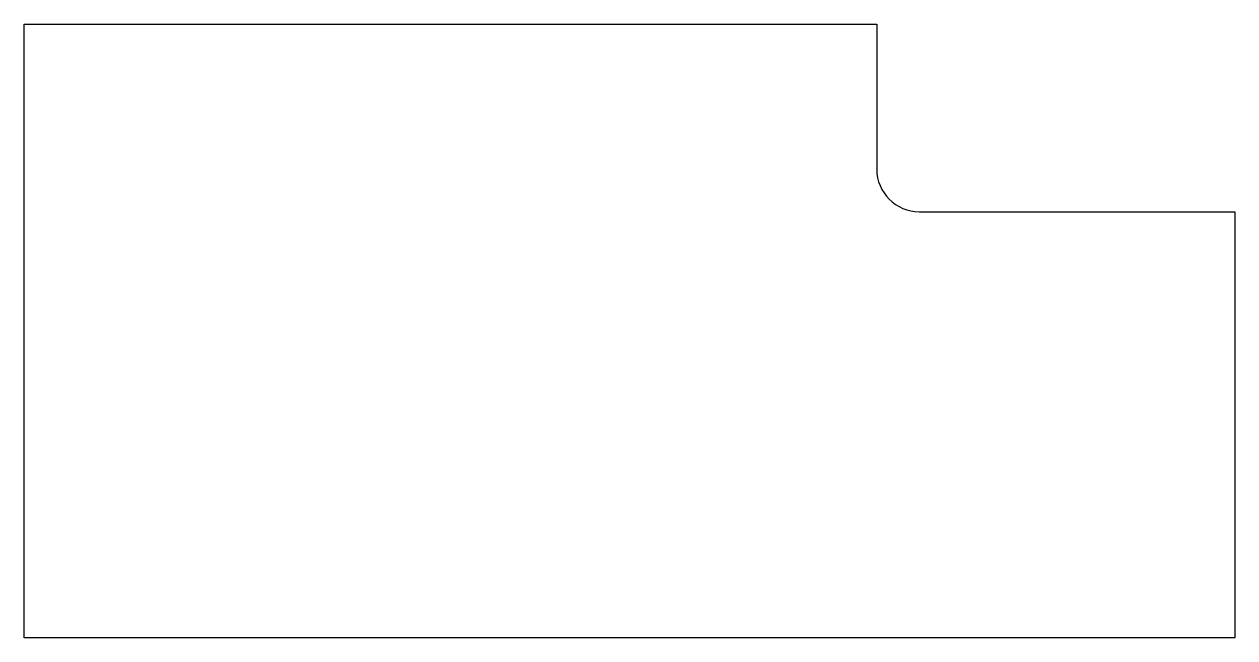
# Model space of a CAD drawing. Header units: millimetres. Extents: x -71 to 71, y -36 to 36.
import ezdxf

# ---------------------------------------------------------------- set-up
doc = ezdxf.new("R2010")
doc.units = ezdxf.units.MM
doc.layers.add('Sketch006', color=7, linetype='CONTINUOUS')

msp = doc.modelspace()

# ---------------------------------------------------------------- linework, layer by layer
at = {"layer": 'Sketch006'}
for p, q in [((-71, 36), (29, 36)), ((-71, -36), (-71, 36)), ((29, 36), (29, 19)), ((34, 14), (71, 14)), ((71, 14), (71, -36)), ((71, -36), (-71, -36))]:
    msp.add_line(p, q, dxfattribs=at)
msp.add_arc((34, 19), 5, 180, -90, dxfattribs=at)

doc.saveas('drawing.dxf')
